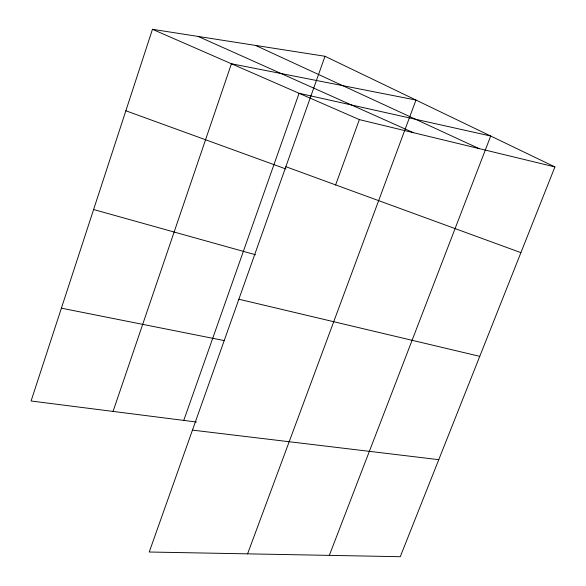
<?xml version="1.0" encoding="UTF-8"?>
<svg xmlns="http://www.w3.org/2000/svg" width="586" height="586" viewBox="0 0 586 586"><rect width="100%" height="100%" fill="white"/><g stroke="black" fill="none" stroke-linecap="round" stroke-linejoin="round"><path stroke-width="0.88" d="M325.003 56.271L149.24 552.012L400.267 556.7L554.92 166.929L325.003 56.271L152.463 29.3L31.08 401L196.435 422.015M113.047 411.423L231.426 63.764L415.972 100.052L247.578 553.851M183.762 420.404L299.087 93.299L490.702 136.025L329.325 555.374M335.558 185.103L359.357 119.61L554.92 166.929M192.457 430.117L438.768 459.666M61.391 308.17L224.343 340.613M238.868 299.219L479.766 356.347M93.606 209.532L255.555 254.771M125.858 110.769L285.968 168.995M285.851 166.702L520.91 252.654M152.463 29.3L359.357 119.61M198.156 36.442L413.423 132.692M255.569 45.415L478.982 148.551"/></g></svg>
